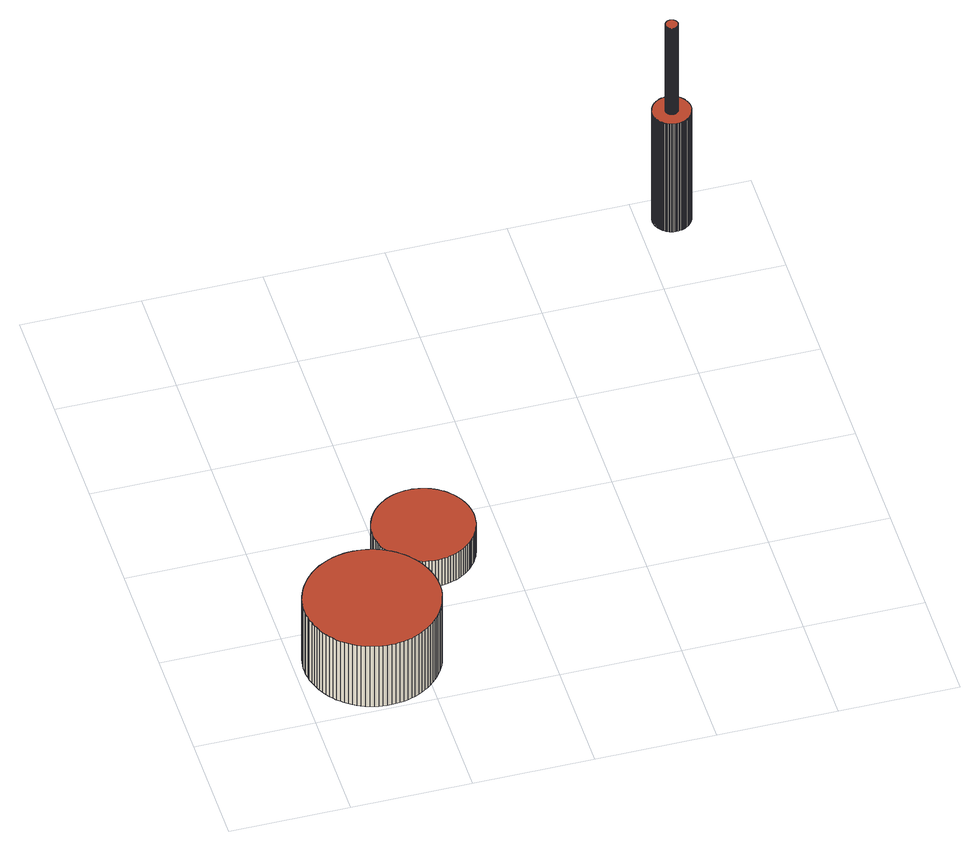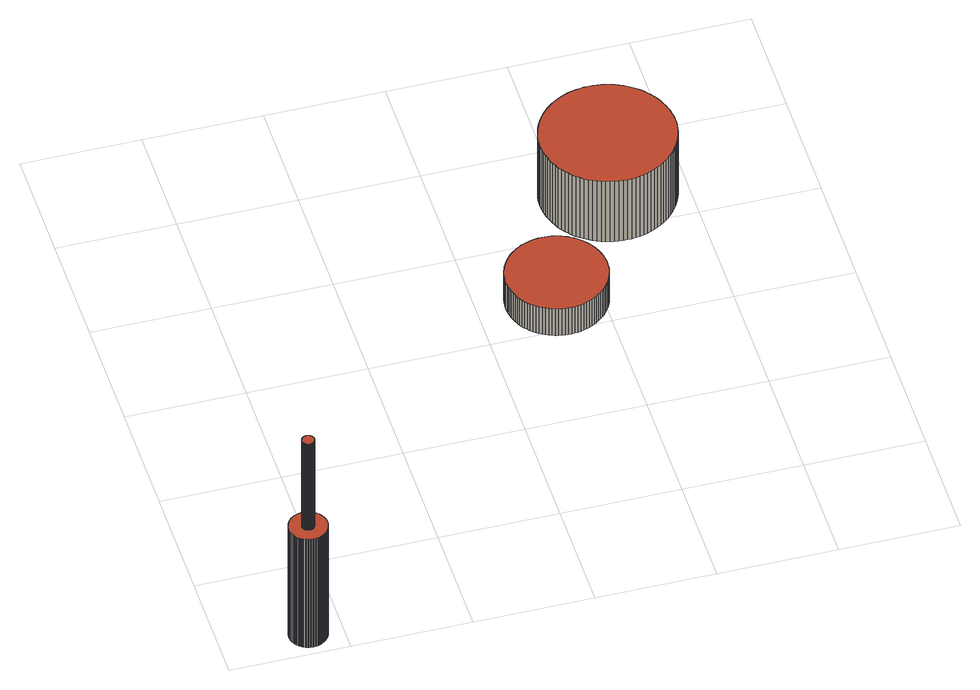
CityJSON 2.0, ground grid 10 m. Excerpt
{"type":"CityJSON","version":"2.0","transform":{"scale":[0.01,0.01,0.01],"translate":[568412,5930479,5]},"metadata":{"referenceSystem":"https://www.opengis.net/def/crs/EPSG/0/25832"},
"CityObjects":{
"building1":{"type":"Building","attributes":{"Grundfläche 2D":"96.477902","Grundhöhe NN":"5.506"},"geometry":[{"type":"Solid","lod":"3","boundaries":[[[[0,1,2,3,4,5,6,7,8,9,10,11,12,13,14,15,16,17,18,19,20,21,22,23,24,25,26,27,28,29,30,31,32,33,34,35,36,37,38,39,40,41,42,43,44,45,46,47,48,49,50,51,52,53,54,55,56,57,58,59,60,61,62,63,64,65,66,67,68,69,70,71,72,73,74,75,76,77,78,79,80,81,82,83,84,85,86,87,88,89,90,91,92,93,94,95,96,97,98,99]],[[100,101,11,10]],[[101,102,12,11]],[[102,103,13,12]],[[103,104,14,13]],[[105,106,2,1]],[[106,107,3,2]],[[107,108,4,3]],[[108,109,5,4]],[[109,110,6,5]],[[110,111,7,6]],[[112,100,10,9]],[[111,113,8,7]],[[113,112,9,8]],[[104,114,15,14]],[[114,115,16,15]],[[115,116,17,16]],[[116,117,18,17]],[[117,118,19,18]],[[118,119,20,19]],[[119,120,21,20]],[[120,121,22,21]],[[121,122,23,22]],[[122,123,24,23]],[[123,124,25,24]],[[124,125,26,25]],[[125,126,27,26]],[[126,127,28,27]],[[127,128,29,28]],[[128,129,30,29]],[[129,130,31,30]],[[130,131,32,31]],[[131,132,33,32]],[[132,133,34,33]],[[133,134,35,34]],[[134,135,36,35]],[[135,136,37,36]],[[136,137,38,37]],[[137,138,39,38]],[[138,139,40,39]],[[139,140,41,40]],[[140,141,42,41]],[[141,142,43,42]],[[142,143,44,43]],[[143,144,45,44]],[[144,145,46,45]],[[145,146,47,46]],[[146,147,48,47]],[[147,148,49,48]],[[148,149,50,49]],[[149,150,51,50]],[[150,151,52,51]],[[151,152,53,52]],[[152,153,54,53]],[[153,154,55,54]],[[154,155,56,55]],[[155,156,57,56]],[[156,157,58,57]],[[157,158,59,58]],[[158,159,60,59]],[[159,160,61,60]],[[160,161,62,61]],[[161,162,63,62]],[[162,163,64,63]],[[163,164,65,64]],[[164,165,66,65]],[[165,166,67,66]],[[166,167,68,67]],[[167,168,69,68]],[[168,169,70,69]],[[169,170,71,70]],[[170,171,72,71]],[[171,172,73,72]],[[172,173,74,73]],[[173,174,75,74]],[[174,175,76,75]],[[175,176,77,76]],[[176,177,78,77]],[[177,178,79,78]],[[178,179,80,79]],[[179,180,81,80]],[[180,181,82,81]],[[181,182,83,82]],[[182,183,84,83]],[[183,184,85,84]],[[184,185,86,85]],[[185,186,87,86]],[[186,187,88,87]],[[187,188,89,88]],[[188,189,90,89]],[[189,190,91,90]],[[190,191,92,91]],[[191,192,93,92]],[[192,193,94,93]],[[193,194,95,94]],[[194,195,96,95]],[[195,196,97,96]],[[196,197,98,97]],[[197,198,99,98]],[[198,199,0,99]],[[199,105,1,0]],[[196,195,194,193,192,191,190,189,188,187,186,185,184,183,182,181,180,179,178,177,176,175,174,173,172,171,170,169,168,167,166,165,164,163,162,161,160,159,158,157,156,155,154,153,152,151,150,149,148,147,146,145,144,143,142,141,140,139,138,137,136,135,134,133,132,131,130,129,128,127,126,125,124,123,122,121,120,119,118,117,116,115,114,104,103,102,101,100,112,113,111,110,109,108,107,106,105,199,198,197]]]],"semantics":{"surfaces":[{"type":"RoofSurface"},{"type":"WallSurface"},{"type":"GroundSurface"}],"values":[[0,1,1,1,1,1,1,1,1,1,1,1,1,1,1,1,1,1,1,1,1,1,1,1,1,1,1,1,1,1,1,1,1,1,1,1,1,1,1,1,1,1,1,1,1,1,1,1,1,1,1,1,1,1,1,1,1,1,1,1,1,1,1,1,1,1,1,1,1,1,1,1,1,1,1,1,1,1,1,1,1,1,1,1,1,1,1,1,1,1,1,1,1,1,1,1,1,1,1,1,1,2]]}}]},
"building2":{"type":"Building","attributes":{"Grundfläche 2D":"54.298520","Grundhöhe NN":"5.558"},"geometry":[{"type":"Solid","lod":"3","boundaries":[[[[200,201,202,203,204,205,206,207,208,209,210,211,212,213,214,215,216,217,218,219,220,221,222,223,224,225,226,227,228,229,230,231,232,233,234,235,236,237,238,239,240,241,242,243,244,245,246,247,248,249,250,251,252,253,254,255,256,257,258,259,260,261,262,263,264,265,266,267,268,269,270,271,272,273,274,275,276,277,278,279,280,281,282,283,284,285,286,287,288,289,290,291,292,293,294,295,296,297,298,299]],[[300,301,204,203]],[[301,302,205,204]],[[302,303,206,205]],[[303,304,207,206]],[[304,305,208,207]],[[306,307,296,295]],[[307,308,297,296]],[[308,309,298,297]],[[309,310,299,298]],[[310,311,200,299]],[[311,312,201,200]],[[313,300,203,202]],[[312,313,202,201]],[[305,314,209,208]],[[314,315,210,209]],[[315,316,211,210]],[[316,317,212,211]],[[317,318,213,212]],[[318,319,214,213]],[[319,320,215,214]],[[320,321,216,215]],[[321,322,217,216]],[[322,323,218,217]],[[323,324,219,218]],[[324,325,220,219]],[[325,326,221,220]],[[326,327,222,221]],[[327,328,223,222]],[[328,329,224,223]],[[329,330,225,224]],[[330,331,226,225]],[[331,332,227,226]],[[332,333,228,227]],[[333,334,229,228]],[[334,335,230,229]],[[335,336,231,230]],[[336,337,232,231]],[[337,338,233,232]],[[338,339,234,233]],[[339,340,235,234]],[[340,341,236,235]],[[341,342,237,236]],[[342,343,238,237]],[[343,344,239,238]],[[344,345,240,239]],[[345,346,241,240]],[[346,347,242,241]],[[347,348,243,242]],[[348,349,244,243]],[[349,350,245,244]],[[350,351,246,245]],[[351,352,247,246]],[[352,353,248,247]],[[353,354,249,248]],[[354,355,250,249]],[[355,356,251,250]],[[356,357,252,251]],[[357,358,253,252]],[[358,359,254,253]],[[359,360,255,254]],[[360,361,256,255]],[[361,362,257,256]],[[362,363,258,257]],[[363,364,259,258]],[[364,365,260,259]],[[365,366,261,260]],[[366,367,262,261]],[[367,368,263,262]],[[368,369,264,263]],[[369,370,265,264]],[[370,371,266,265]],[[371,372,267,266]],[[372,373,268,267]],[[373,374,269,268]],[[374,375,270,269]],[[375,376,271,270]],[[376,377,272,271]],[[377,378,273,272]],[[378,379,274,273]],[[379,380,275,274]],[[380,381,276,275]],[[381,382,277,276]],[[382,383,278,277]],[[383,384,279,278]],[[384,385,280,279]],[[385,386,281,280]],[[386,387,282,281]],[[387,388,283,282]],[[388,389,284,283]],[[389,390,285,284]],[[390,391,286,285]],[[391,392,287,286]],[[392,393,288,287]],[[393,394,289,288]],[[394,395,290,289]],[[395,396,291,290]],[[396,397,292,291]],[[397,398,293,292]],[[398,399,294,293]],[[399,306,295,294]],[[308,307,306,399,398,397,396,395,394,393,392,391,390,389,388,387,386,385,384,383,382,381,380,379,378,377,376,375,374,373,372,371,370,369,368,367,366,365,364,363,362,361,360,359,358,357,356,355,354,353,352,351,350,349,348,347,346,345,344,343,342,341,340,339,338,337,336,335,334,333,332,331,330,329,328,327,326,325,324,323,322,321,320,319,318,317,316,315,314,305,304,303,302,301,300,313,312,311,310,309]]]],"semantics":{"surfaces":[{"type":"RoofSurface"},{"type":"WallSurface"},{"type":"GroundSurface"}],"values":[[0,1,1,1,1,1,1,1,1,1,1,1,1,1,1,1,1,1,1,1,1,1,1,1,1,1,1,1,1,1,1,1,1,1,1,1,1,1,1,1,1,1,1,1,1,1,1,1,1,1,1,1,1,1,1,1,1,1,1,1,1,1,1,1,1,1,1,1,1,1,1,1,1,1,1,1,1,1,1,1,1,1,1,1,1,1,1,1,1,1,1,1,1,1,1,1,1,1,1,1,1,2]]}}]},
"building3":{"type":"Building","attributes":{"Grundfläche 2D":"7.939895","Grundhöhe NN":"5.494"},"children":["building3-1"],"geometry":[{"type":"Solid","lod":"3","boundaries":[[[[400,401,402,403,404,405,406,407,408,409,410,411,412,413,414,415,416,417,418,419,420,421,422,423,424,425,426,427,428,429,430,431,432,433,434,435,436,437,438,439,440,441,442,443,444,445,446,447,448,449,450,451,452,453,454,455,456,457,458,459,460,461,462,463,464,465,466,467,468,469,470,471,472,473,474,475,476,477,478,479,480,481,482,483,484,485,486,487,488,489,490,491,492,493,494,495,496,497,498,499]],[[500,501,406,405]],[[501,502,407,406]],[[503,504,495,494]],[[504,505,496,495]],[[505,506,497,496]],[[506,507,498,497]],[[507,508,499,498]],[[508,509,400,499]],[[510,500,405,404]],[[509,511,401,400]],[[511,512,402,401]],[[512,513,403,402]],[[513,510,404,403]],[[502,514,408,407]],[[514,515,409,408]],[[515,516,410,409]],[[516,517,411,410]],[[517,518,412,411]],[[518,519,413,412]],[[519,520,414,413]],[[520,521,415,414]],[[521,522,416,415]],[[522,523,417,416]],[[523,524,418,417]],[[524,525,419,418]],[[525,526,420,419]],[[526,527,421,420]],[[527,528,422,421]],[[528,529,423,422]],[[529,530,424,423]],[[530,531,425,424]],[[531,532,426,425]],[[532,533,427,426]],[[533,534,428,427]],[[534,535,429,428]],[[535,536,430,429]],[[536,537,431,430]],[[537,538,432,431]],[[538,539,433,432]],[[539,540,434,433]],[[540,541,435,434]],[[541,542,436,435]],[[542,543,437,436]],[[543,544,438,437]],[[544,545,439,438]],[[545,546,440,439]],[[546,547,441,440]],[[547,548,442,441]],[[548,549,443,442]],[[549,550,444,443]],[[550,551,445,444]],[[551,552,446,445]],[[552,553,447,446]],[[553,554,448,447]],[[554,555,449,448]],[[555,556,450,449]],[[556,557,451,450]],[[557,558,452,451]],[[558,559,453,452]],[[559,560,454,453]],[[560,561,455,454]],[[561,562,456,455]],[[562,563,457,456]],[[563,564,458,457]],[[564,565,459,458]],[[565,566,460,459]],[[566,567,461,460]],[[567,568,462,461]],[[568,569,463,462]],[[569,570,464,463]],[[570,571,465,464]],[[571,572,466,465]],[[572,573,467,466]],[[573,574,468,467]],[[574,575,469,468]],[[575,576,470,469]],[[576,577,471,470]],[[577,578,472,471]],[[578,579,473,472]],[[579,580,474,473]],[[580,581,475,474]],[[581,582,476,475]],[[582,583,477,476]],[[583,584,478,477]],[[584,585,479,478]],[[585,586,480,479]],[[586,587,481,480]],[[587,588,482,481]],[[588,589,483,482]],[[589,590,484,483]],[[590,591,485,484]],[[591,592,486,485]],[[592,593,487,486]],[[593,594,488,487]],[[594,595,489,488]],[[595,596,490,489]],[[596,597,491,490]],[[597,598,492,491]],[[598,599,493,492]],[[599,503,494,493]],[[506,505,504,503,599,598,597,596,595,594,593,592,591,590,589,588,587,586,585,584,583,582,581,580,579,578,577,576,575,574,573,572,571,570,569,568,567,566,565,564,563,562,561,560,559,558,557,556,555,554,553,552,551,550,549,548,547,546,545,544,543,542,541,540,539,538,537,536,535,534,533,532,531,530,529,528,527,526,525,524,523,522,521,520,519,518,517,516,515,514,502,501,500,510,513,512,511,509,508,507]]]],"semantics":{"surfaces":[{"type":"RoofSurface"},{"type":"WallSurface"},{"type":"GroundSurface"}],"values":[[0,1,1,1,1,1,1,1,1,1,1,1,1,1,1,1,1,1,1,1,1,1,1,1,1,1,1,1,1,1,1,1,1,1,1,1,1,1,1,1,1,1,1,1,1,1,1,1,1,1,1,1,1,1,1,1,1,1,1,1,1,1,1,1,1,1,1,1,1,1,1,1,1,1,1,1,1,1,1,1,1,1,1,1,1,1,1,1,1,1,1,1,1,1,1,1,1,1,1,1,1,2]]}}]},
"building3-1":{"type":"BuildingInstallation","parents":["building3"],"geometry":[{"type":"MultiSurface","lod":"3","boundaries":[[[600,601,602,603,604,605,606,607,608,609,610,611,612,613,614,615,616,617,618,619,620,621,622,623,624,625,626,627,628,629,630,631,632,633,634,635,636,637,638,639,640,641,642,643,644,645,646,647,648,649,650,651,652,653,654,655,656,657,658,659,660,661,662,663,664,665,666,667,668,669,670,671,672,673,674,675,676,677,678,679,680,681,682,683,684,685,686,687,688,689,690,691,692,693,694,695,696,697,698]],[[699,700,606,605]],[[700,701,607,606]],[[702,703,694,693]],[[703,704,695,694]],[[704,705,696,695]],[[705,706,697,696]],[[706,707,698,697]],[[707,708,600,698]],[[708,709,601,600]],[[709,710,602,601]],[[710,711,603,602]],[[711,712,604,603]],[[712,699,605,604]],[[701,713,608,607]],[[713,714,609,608]],[[714,715,610,609]],[[715,716,611,610]],[[716,717,612,611]],[[717,718,613,612]],[[718,719,614,613]],[[719,720,615,614]],[[720,721,616,615]],[[721,722,617,616]],[[618,617,722,723]],[[723,724,619,618]],[[724,725,620,619]],[[725,726,621,620]],[[726,727,622,621]],[[727,728,623,622]],[[728,729,624,623]],[[729,730,625,624]],[[730,731,626,625]],[[731,732,627,626]],[[732,733,628,627]],[[733,734,629,628]],[[734,735,630,629]],[[735,736,631,630]],[[736,737,632,631]],[[737,738,633,632]],[[738,739,634,633]],[[739,740,635,634]],[[740,741,636,635]],[[741,742,637,636]],[[742,743,638,637]],[[743,744,639,638]],[[744,745,640,639]],[[745,746,641,640]],[[746,747,642,641]],[[747,748,643,642]],[[748,749,644,643]],[[749,750,645,644]],[[750,751,646,645]],[[751,752,647,646]],[[752,753,648,647]],[[753,754,649,648]],[[754,755,650,649]],[[755,756,651,650]],[[756,757,652,651]],[[757,758,653,652]],[[758,759,654,653]],[[759,760,655,654]],[[760,761,656,655]],[[761,762,657,656]],[[762,763,658,657]],[[763,764,659,658]],[[764,765,660,659]],[[765,766,661,660]],[[766,767,662,661]],[[767,768,663,662]],[[768,769,664,663]],[[769,770,665,664]],[[770,771,666,665]],[[771,772,667,666]],[[772,773,668,667]],[[773,774,669,668]],[[774,775,670,669]],[[775,776,671,670]],[[776,777,672,671]],[[777,778,673,672]],[[778,779,674,673]],[[779,780,675,674]],[[780,781,676,675]],[[781,782,677,676]],[[782,783,678,677]],[[783,784,679,678]],[[784,785,680,679]],[[785,786,681,680]],[[786,787,682,681]],[[683,682,787,788]],[[788,789,684,683]],[[789,790,685,684]],[[790,791,686,685]],[[791,792,687,686]],[[792,793,688,687]],[[793,794,689,688]],[[794,795,690,689]],[[795,796,691,690]],[[796,797,692,691]],[[797,702,693,692]]],"semantics":{"surfaces":[{"type":"RoofSurface"},{"type":"WallSurface"}],"values":[0,1,1,1,1,1,1,1,1,1,1,1,1,1,1,1,1,1,1,1,1,1,1,1,1,1,1,1,1,1,1,1,1,1,1,1,1,1,1,1,1,1,1,1,1,1,1,1,1,1,1,1,1,1,1,1,1,1,1,1,1,1,1,1,1,1,1,1,1,1,1,1,1,1,1,1,1,1,1,1,1,1,1,1,1,1,1,1,1,1,1,1,1,1,1,1,1,1,1,1]}}]}
},
"vertices":[
[803,63,706],[836,75,706],[868,89,706],[899,105,706],[929,123,706],[957,142,706],[985,164,706],[1011,187,706],[1035,211,706],[1058,238,706],[1080,265,706],[1099,294,706],[1117,324,706],[1132,355,706],[1146,387,706],[1158,420,706],[1168,453,706],[1175,487,706],[1181,522,706],[1184,556,706],[1185,591,706],[1184,626,706],[1180,661,706],[1175,695,706],[1167,729,706],[1157,762,706],[1145,795,706],[1131,827,706],[1116,858,706],[1098,888,706],[1078,917,706],[1057,944,706],[1034,970,706],[1009,995,706],[983,1018,706],[955,1039,706],[926,1059,706],[896,1076,706],[865,1092,706],[833,1106,706],[801,1118,706],[767,1127,706],[733,1135,706],[699,1140,706],[664,1143,706],[629,1144,706],[594,1143,706],[560,1140,706],[525,1134,706],[491,1127,706],[458,1117,706],[425,1105,706],[393,1091,706],[362,1075,706],[332,1057,706],[304,1038,706],[276,1016,706],[250,993,706],[225,968,706],[202,942,706],[181,915,706],[162,886,706],[144,856,706],[128,825,706],[115,793,706],[103,760,706],[93,727,706],[86,693,706],[80,658,706],[77,624,706],[76,589,706],[77,554,706],[81,519,706],[86,485,706],[94,451,706],[104,417,706],[116,385,706],[129,353,706],[145,322,706],[163,292,706],[183,263,706],[204,236,706],[227,209,706],[252,185,706],[278,162,706],[306,141,706],[334,121,706],[365,104,706],[395,88,706],[428,74,706],[460,62,706],[494,53,706],[528,45,706],[562,40,706],[597,37,706],[632,36,706],[667,37,706],[701,40,706],[735,46,706],[769,53,706],[1080,265,51],[1099,294,51],[1117,324,51],[1132,355,51],[1146,387,51],[836,75,51],[868,89,51],[899,105,51],[929,123,51],[957,142,51],[985,164,51],[1011,187,51],[1058,238,51],[1035,211,51],[1158,420,51],[1168,453,51],[1175,487,51],[1181,522,51],[1184,556,51],[1185,591,51],[1184,626,51],[1180,661,51],[1175,695,51],[1167,729,51],[1157,762,51],[1145,795,51],[1131,827,51],[1116,858,51],[1098,888,51],[1078,917,51],[1057,944,51],[1034,970,51],[1009,995,51],[983,1018,51],[955,1039,51],[926,1059,51],[896,1076,51],[865,1092,51],[833,1106,51],[801,1118,51],[767,1127,51],[733,1135,51],[699,1140,51],[664,1143,51],[629,1144,51],[594,1143,51],[560,1140,51],[525,1134,51],[491,1127,51],[458,1117,51],[425,1105,51],[393,1091,51],[362,1075,51],[332,1057,51],[304,1038,51],[276,1016,51],[250,993,51],[225,968,51],[202,942,51],[181,915,51],[162,886,51],[144,856,51],[128,825,51],[115,793,51],[103,760,51],[93,727,51],[86,693,51],[80,658,51],[77,624,51],[76,589,51],[77,554,51],[81,519,51],[86,485,51],[94,451,51],[104,417,51],[116,385,51],[129,353,51],[145,322,51],[163,292,51],[183,263,51],[204,236,51],[227,209,51],[252,185,51],[278,162,51],[306,141,51],[334,121,51],[365,104,51],[395,88,51],[428,74,51],[460,62,51],[494,53,51],[528,45,51],[562,40,51],[597,37,51],[632,36,51],[667,37,51],[701,40,51],[735,46,51],[769,53,51],[803,63,51],
[1620,1325,344],[1640,1342,344],[1658,1361,344],[1675,1381,344],[1691,1402,344],[1705,1423,344],[1718,1446,344],[1730,1469,344],[1740,1493,344],[1749,1518,344],[1756,1543,344],[1761,1569,344],[1765,1595,344],[1767,1621,344],[1768,1647,344],[1767,1673,344],[1764,1699,344],[1760,1725,344],[1754,1750,344],[1746,1775,344],[1737,1800,344],[1727,1824,344],[1715,1847,344],[1701,1869,344],[1686,1891,344],[1670,1911,344],[1653,1930,344],[1634,1949,344],[1614,1966,344],[1593,1982,344],[1572,1996,344],[1549,2009,344],[1526,2021,344],[1502,2031,344],[1477,2040,344],[1452,2047,344],[1426,2052,344],[1400,2056,344],[1374,2058,344],[1348,2059,344],[1322,2058,344],[1296,2055,344],[1270,2051,344],[1245,2045,344],[1220,2037,344],[1195,2028,344],[1171,2017,344],[1148,2005,344],[1126,1992,344],[1105,1977,344],[1084,1961,344],[1065,1943,344],[1046,1925,344],[1029,1905,344],[1013,1884,344],[999,1862,344],[986,1840,344],[974,1816,344],[964,1792,344],[955,1768,344],[948,1742,344],[943,1717,344],[939,1691,344],[937,1665,344],[936,1639,344],[937,1613,344],[940,1587,344],[944,1561,344],[950,1536,344],[958,1511,344],[967,1486,344],[978,1462,344],[990,1439,344],[1003,1417,344],[1018,1395,344],[1034,1375,344],[1052,1355,344],[1070,1337,344],[1090,1320,344],[1111,1304,344],[1133,1290,344],[1155,1276,344],[1179,1265,344],[1203,1255,344],[1227,1246,344],[1253,1239,344],[1278,1234,344],[1304,1230,344],[1330,1228,344],[1356,1227,344],[1382,1228,344],[1408,1231,344],[1434,1235,344],[1459,1241,344],[1484,1249,344],[1509,1258,344],[1533,1268,344],[1556,1280,344],[1578,1294,344],[1600,1309,344],[1675,1381,56],[1691,1402,56],[1705,1423,56],[1718,1446,56],[1730,1469,56],[1740,1493,56],[1509,1258,56],[1533,1268,56],[1556,1280,56],[1578,1294,56],[1600,1309,56],[1620,1325,56],[1640,1342,56],[1658,1361,56],[1749,1518,56],[1756,1543,56],[1761,1569,56],[1765,1595,56],[1767,1621,56],[1768,1647,56],[1767,1673,56],[1764,1699,56],[1760,1725,56],[1754,1750,56],[1746,1775,56],[1737,1800,56],[1727,1824,56],[1715,1847,56],[1701,1869,56],[1686,1891,56],[1670,1911,56],[1653,1930,56],[1634,1949,56],[1614,1966,56],[1593,1982,56],[1572,1996,56],[1549,2009,56],[1526,2021,56],[1502,2031,56],[1477,2040,56],[1452,2047,56],[1426,2052,56],[1400,2056,56],[1374,2058,56],[1348,2059,56],[1322,2058,56],[1296,2055,56],[1270,2051,56],[1245,2045,56],[1220,2037,56],[1195,2028,56],[1171,2017,56],[1148,2005,56],[1126,1992,56],[1105,1977,56],[1084,1961,56],[1065,1943,56],[1046,1925,56],[1029,1905,56],[1013,1884,56],[999,1862,56],[986,1840,56],[974,1816,56],[964,1792,56],[955,1768,56],[948,1742,56],[943,1717,56],[939,1691,56],[937,1665,56],[936,1639,56],[937,1613,56],[940,1587,56],[944,1561,56],[950,1536,56],[958,1511,56],[967,1486,56],[978,1462,56],[990,1439,56],[1003,1417,56],[1018,1395,56],[1034,1375,56],[1052,1355,56],[1070,1337,56],[1090,1320,56],[1111,1304,56],[1133,1290,56],[1155,1276,56],[1179,1265,56],[1203,1255,56],[1227,1246,56],[1253,1239,56],[1278,1234,56],[1304,1230,56],[1330,1228,56],[1356,1227,56],[1382,1228,56],[1408,1231,56],[1434,1235,56],[1459,1241,56],[1484,1249,56],
[4395,4872,1225],[4388,4879,1225],[4381,4885,1225],[4373,4891,1225],[4365,4897,1225],[4356,4902,1225],[4347,4906,1225],[4338,4910,1225],[4328,4913,1225],[4319,4916,1225],[4309,4918,1225],[4299,4920,1225],[4289,4921,1225],[4279,4921,1225],[4269,4920,1225],[4259,4919,1225],[4249,4918,1225],[4240,4916,1225],[4230,4913,1225],[4221,4909,1225],[4211,4905,1225],[4203,4900,1225],[4194,4895,1225],[4186,4890,1225],[4178,4883,1225],[4171,4877,1225],[4164,4870,1225],[4157,4862,1225],[4151,4854,1225],[4145,4846,1225],[4140,4837,1225],[4136,4828,1225],[4132,4819,1225],[4129,4810,1225],[4126,4800,1225],[4124,4790,1225],[4122,4780,1225],[4122,4770,1225],[4121,4760,1225],[4122,4750,1225],[4123,4741,1225],[4124,4731,1225],[4127,4721,1225],[4130,4711,1225],[4133,4702,1225],[4137,4693,1225],[4142,4684,1225],[4147,4675,1225],[4153,4667,1225],[4159,4659,1225],[4166,4652,1225],[4173,4645,1225],[4180,4638,1225],[4188,4632,1225],[4196,4627,1225],[4205,4622,1225],[4214,4617,1225],[4223,4613,1225],[4233,4610,1225],[4242,4607,1225],[4252,4605,1225],[4262,4604,1225],[4272,4603,1225],[4282,4603,1225],[4292,4603,1225],[4302,4604,1225],[4312,4606,1225],[4321,4608,1225],[4331,4611,1225],[4340,4614,1225],[4349,4618,1225],[4358,4623,1225],[4367,4628,1225],[4375,4634,1225],[4383,4640,1225],[4390,4647,1225],[4397,4654,1225],[4404,4662,1225],[4410,4670,1225],[4416,4678,1225],[4420,4686,1225],[4425,4695,1225],[4429,4705,1225],[4432,4714,1225],[4435,4724,1225],[4437,4733,1225],[4438,4743,1225],[4439,4753,1225],[4440,4763,1225],[4439,4773,1225],[4438,4783,1225],[4436,4793,1225],[4434,4803,1225],[4431,4812,1225],[4428,4822,1225],[4424,4831,1225],[4419,4840,1225],[4414,4848,1225],[4408,4856,1225],[4402,4864,1225],[4356,4902,49],[4347,4906,49],[4338,4910,49],[4428,4822,49],[4424,4831,49],[4419,4840,49],[4414,4848,49],[4408,4856,49],[4402,4864,49],[4395,4872,49],[4365,4897,49],[4388,4879,49],[4381,4885,49],[4373,4891,49],[4328,4913,49],[4319,4916,49],[4309,4918,49],[4299,4920,49],[4289,4921,49],[4279,4921,49],[4269,4920,49],[4259,4919,49],[4249,4918,49],[4240,4916,49],[4230,4913,49],[4221,4909,49],[4211,4905,49],[4203,4900,49],[4194,4895,49],[4186,4890,49],[4178,4883,49],[4171,4877,49],[4164,4870,49],[4157,4862,49],[4151,4854,49],[4145,4846,49],[4140,4837,49],[4136,4828,49],[4132,4819,49],[4129,4810,49],[4126,4800,49],[4124,4790,49],[4122,4780,49],[4122,4770,49],[4121,4760,49],[4122,4750,49],[4123,4741,49],[4124,4731,49],[4127,4721,49],[4130,4711,49],[4133,4702,49],[4137,4693,49],[4142,4684,49],[4147,4675,49],[4153,4667,49],[4159,4659,49],[4166,4652,49],[4173,4645,49],[4180,4638,49],[4188,4632,49],[4196,4627,49],[4205,4622,49],[4214,4617,49],[4223,4613,49],[4233,4610,49],[4242,4607,49],[4252,4605,49],[4262,4604,49],[4272,4603,49],[4282,4603,49],[4292,4603,49],[4302,4604,49],[4312,4606,49],[4321,4608,49],[4331,4611,49],[4340,4614,49],[4349,4618,49],[4358,4623,49],[4367,4628,49],[4375,4634,49],[4383,4640,49],[4390,4647,49],[4397,4654,49],[4404,4662,49],[4410,4670,49],[4416,4678,49],[4420,4686,49],[4425,4695,49],[4429,4705,49],[4432,4714,49],[4435,4724,49],[4437,4733,49],[4438,4743,49],[4439,4753,49],[4440,4763,49],[4439,4773,49],[4438,4783,49],[4436,4793,49],[4434,4803,49],[4431,4812,49],
[4317,4797,2163],[4315,4799,2163],[4313,4801,2163],[4310,4803,2163],[4307,4805,2163],[4305,4807,2163],[4302,4808,2163],[4299,4809,2163],[4296,4811,2163],[4293,4811,2163],[4290,4812,2163],[4286,4813,2163],[4283,4813,2163],[4280,4813,2163],[4277,4813,2163],[4274,4812,2163],[4270,4812,2163],[4267,4811,2163],[4264,4810,2163],[4261,4809,2163],[4258,4808,2163],[4256,4806,2163],[4253,4805,2163],[4250,4803,2163],[4247,4801,2163],[4243,4796,2163],[4241,4794,2163],[4239,4792,2163],[4237,4789,2163],[4235,4786,2163],[4234,4783,2163],[4233,4780,2163],[4232,4777,2163],[4231,4774,2163],[4230,4771,2163],[4230,4768,2163],[4229,4765,2163],[4229,4761,2163],[4230,4758,2163],[4230,4755,2163],[4230,4752,2163],[4231,4749,2163],[4232,4746,2163],[4233,4743,2163],[4234,4740,2163],[4236,4737,2163],[4238,4734,2163],[4239,4731,2163],[4241,4729,2163],[4244,4726,2163],[4246,4724,2163],[4248,4722,2163],[4251,4720,2163],[4254,4718,2163],[4256,4717,2163],[4259,4715,2163],[4262,4714,2163],[4265,4713,2163],[4268,4712,2163],[4271,4712,2163],[4274,4711,2163],[4278,4711,2163],[4281,4711,2163],[4284,4711,2163],[4287,4711,2163],[4291,4712,2163],[4294,4712,2163],[4297,4713,2163],[4300,4714,2163],[4303,4716,2163],[4306,4717,2163],[4308,4719,2163],[4311,4721,2163],[4313,4723,2163],[4316,4725,2163],[4318,4727,2163],[4320,4730,2163],[4322,4732,2163],[4324,4735,2163],[4326,4738,2163],[4327,4741,2163],[4328,4743,2163],[4329,4746,2163],[4330,4750,2163],[4331,4753,2163],[4331,4756,2163],[4331,4759,2163],[4332,4762,2163],[4331,4766,2163],[4331,4769,2163],[4331,4772,2163],[4330,4775,2163],[4329,4778,2163],[4328,4781,2163],[4327,4784,2163],[4325,4787,2163],[4323,4790,2163],[4321,4792,2163],[4319,4795,2163],[4305,4807,1225],[4302,4808,1225],[4299,4809,1225],[4328,4781,1225],[4327,4784,1225],[4325,4787,1225],[4323,4790,1225],[4321,4792,1225],[4319,4795,1225],[4317,4797,1225],[4315,4799,1225],[4313,4801,1225],[4310,4803,1225],[4307,4805,1225],[4296,4811,1225],[4293,4811,1225],[4290,4812,1225],[4286,4813,1225],[4283,4813,1225],[4280,4813,1225],[4277,4813,1225],[4274,4812,1225],[4270,4812,1225],[4267,4811,1225],[4264,4810,1225],[4261,4809,1225],[4258,4808,1225],[4256,4806,1225],[4253,4805,1225],[4250,4803,1225],[4247,4801,1225],[4243,4796,1225],[4241,4794,1225],[4239,4792,1225],[4237,4789,1225],[4235,4786,1225],[4234,4783,1225],[4233,4780,1225],[4232,4777,1225],[4231,4774,1225],[4230,4771,1225],[4230,4768,1225],[4229,4765,1225],[4229,4761,1225],[4230,4758,1225],[4230,4755,1225],[4230,4752,1225],[4231,4749,1225],[4232,4746,1225],[4233,4743,1225],[4234,4740,1225],[4236,4737,1225],[4238,4734,1225],[4239,4731,1225],[4241,4729,1225],[4244,4726,1225],[4246,4724,1225],[4248,4722,1225],[4251,4720,1225],[4254,4718,1225],[4256,4717,1225],[4259,4715,1225],[4262,4714,1225],[4265,4713,1225],[4268,4712,1225],[4271,4712,1225],[4274,4711,1225],[4278,4711,1225],[4281,4711,1225],[4284,4711,1225],[4287,4711,1225],[4291,4712,1225],[4294,4712,1225],[4297,4713,1225],[4300,4714,1225],[4303,4716,1225],[4306,4717,1225],[4308,4719,1225],[4311,4721,1225],[4313,4723,1225],[4316,4725,1225],[4318,4727,1225],[4320,4730,1225],[4322,4732,1225],[4324,4735,1225],[4326,4738,1225],[4327,4741,1225],[4328,4743,1225],[4329,4746,1225],[4330,4750,1225],[4331,4753,1225],[4331,4756,1225],[4331,4759,1225],[4332,4762,1225],[4331,4766,1225],[4331,4769,1225],[4331,4772,1225],[4330,4775,1225],[4329,4778,1225]
]}
